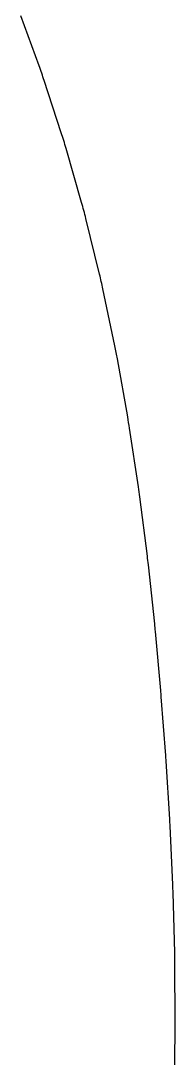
# Model space of a CAD drawing. Extents: x 13 to 113, y 0 to 127.
# Drawn here: x 107.26 to 112.95, y 60.98 to 99.23 of the extents above; entities that cross this region are included whole.
import ezdxf

# ---------------------------------------------------------------- set-up
doc = ezdxf.new("R2010")
doc.units = 0
doc.layers.add('Layer_1', color=7, linetype='CONTINUOUS')

msp = doc.modelspace()

# ---------------------------------------------------------------- linework, layer by layer
at = {"layer": 'Layer_1', "color": 1}
for points in [[(107.936714, 97.57279), (107.261931, 99.40988)], [(108.755555, 95.102865), (108.126528, 97.025908)], [(109.503074, 92.532966), (108.931775, 94.52812)], [(110.16529, 89.885581), (109.660844, 91.939513)], [(110.728529, 87.241927), (110.288585, 89.343367)], [(111.201764, 84.625646), (110.821074, 86.763839)], [(111.597483, 82.041388), (111.270848, 84.205576)], [(111.926528, 79.49456), (111.648646, 81.67399)], [(112.198342, 76.991424), (111.964007, 79.175336)], [(112.421508, 74.539087), (112.22541, 76.716732)], [(112.603803, 72.145537), (112.440768, 74.306153)], [(112.751653, 69.793522), (112.618304, 71.934346)], [(112.864946, 67.38469), (112.765633, 69.534921)], [(112.935368, 64.877022), (112.876323, 67.073847)], [(112.953141, 62.251772), (112.940574, 64.53238)], [(112.910828, 59.491619), (112.95091, 61.893195)]]:
    msp.add_lwpolyline(points, dxfattribs=at)
for points in [[(108.126528, 97.025908), (108.066516, 97.209323), (108.003255, 97.391646), (107.936714, 97.57279)], [(108.931775, 94.52812), (108.876597, 94.720779), (108.81785, 94.912394), (108.755555, 95.102865)], [(109.660844, 91.939513), (109.612062, 92.138314), (109.559427, 92.336167), (109.503074, 92.532966)], [(110.288585, 89.343367), (110.250586, 89.5248), (110.209492, 89.705565), (110.16529, 89.885581)], [(110.821074, 86.763839), (110.792667, 86.923658), (110.761806, 87.083039), (110.728529, 87.241927)], [(111.270848, 84.205576), (111.249655, 84.345897), (111.226602, 84.485933), (111.201764, 84.625646)], [(111.648646, 81.67399), (111.633029, 81.796649), (111.615926, 81.919123), (111.597483, 82.041388)], [(111.964007, 79.175336), (111.952555, 79.281867), (111.940062, 79.388279), (111.926528, 79.49456)], [(112.22541, 76.716732), (112.217156, 76.808371), (112.208084, 76.899939), (112.198342, 76.991424)], [(112.440768, 74.306153), (112.434819, 74.383843), (112.428498, 74.461491), (112.421508, 74.539087)], [(112.618304, 71.934346), (112.613842, 72.004776), (112.609083, 72.075171), (112.603803, 72.145537)], [(112.765633, 69.534921), (112.761915, 69.621158), (112.757007, 69.707361), (112.751653, 69.793522)], [(112.876323, 67.073847), (112.873349, 67.177496), (112.869631, 67.281115), (112.864946, 67.38469)], [(112.940574, 64.53238), (112.939942, 64.647277), (112.938343, 64.762165), (112.935368, 64.877022)], [(112.95091, 61.893195), (112.953141, 62.01271), (112.953885, 62.132242), (112.953141, 62.251772)]]:
    msp.add_open_spline(points, degree=3, dxfattribs=at)

doc.saveas('drawing.dxf')
